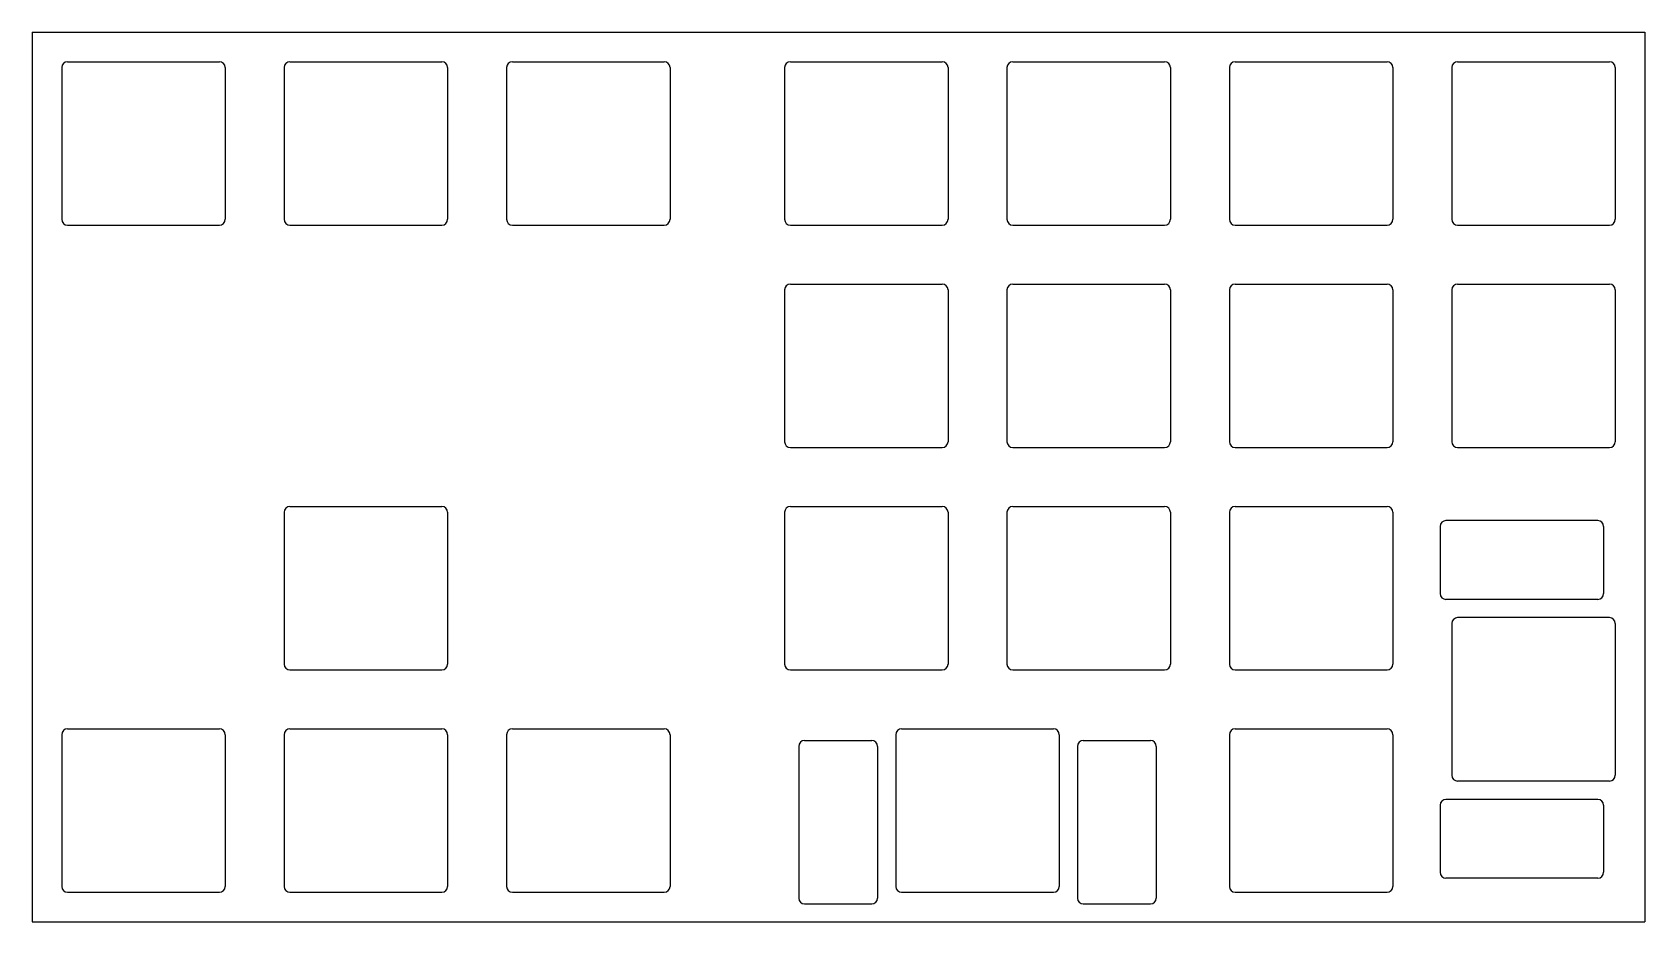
# Model space of a CAD drawing. Header units: millimetres. Extents: x 0 to 138, y -76 to 0.
import ezdxf

# ---------------------------------------------------------------- set-up
doc = ezdxf.new("R2010")
doc.units = ezdxf.units.MM

msp = doc.modelspace()

# ---------------------------------------------------------------- linework, layer by layer
for p, q in [((0, 0), (138.1125, 0)), ((0, 0), (0, -76.2)), ((138.1125, 0), (138.1125, -76.2)), ((3.025, -2.525), (16.025, -2.525)), ((22.075, -2.525), (35.075, -2.525)), ((41.125, -2.525), (54.125, -2.525)), ((64.9375, -2.525), (77.9375, -2.525)), ((83.9875, -2.525), (96.9875, -2.525)), ((103.0375, -2.525), (116.0375, -2.525)), ((122.0875, -2.525), (135.0875, -2.525)), ((2.525, -3.025), (2.525, -16.025)), ((16.525, -3.025), (16.525, -16.025)), ((21.575, -3.025), (21.575, -16.025)), ((35.575, -3.025), (35.575, -16.025)), ((40.625, -3.025), (40.625, -16.025)), ((54.625, -3.025), (54.625, -16.025)), ((64.4375, -3.025), (64.4375, -16.025)), ((78.4375, -3.025), (78.4375, -16.025)), ((83.4875, -3.025), (83.4875, -16.025)), ((97.4875, -3.025), (97.4875, -16.025)), ((102.5375, -3.025), (102.5375, -16.025)), ((116.5375, -3.025), (116.5375, -16.025)), ((121.5875, -3.025), (121.5875, -16.025)), ((135.5875, -3.025), (135.5875, -16.025)), ((3.025, -16.525), (16.025, -16.525)), ((22.075, -16.525), (35.075, -16.525)), ((41.125, -16.525), (54.125, -16.525)), ((64.9375, -16.525), (77.9375, -16.525)), ((83.9875, -16.525), (96.9875, -16.525)), ((103.0375, -16.525), (116.0375, -16.525)), ((122.0875, -16.525), (135.0875, -16.525)), ((64.4375, -22.075), (64.4375, -35.075)), ((64.9375, -21.575), (77.9375, -21.575)), ((78.4375, -22.075), (78.4375, -35.075)), ((83.4875, -22.075), (83.4875, -35.075)), ((83.9875, -21.575), (96.9875, -21.575)), ((97.4875, -22.075), (97.4875, -35.075)), ((102.5375, -22.075), (102.5375, -35.075)), ((103.0375, -21.575), (116.0375, -21.575)), ((116.5375, -22.075), (116.5375, -35.075)), ((121.5875, -22.075), (121.5875, -35.075)), ((122.0875, -21.575), (135.0875, -21.575)), ((135.5875, -22.075), (135.5875, -35.075)), ((64.9375, -35.575), (77.9375, -35.575)), ((83.9875, -35.575), (96.9875, -35.575)), ((103.0375, -35.575), (116.0375, -35.575)), ((122.0875, -35.575), (135.0875, -35.575)), ((21.575, -41.125), (21.575, -54.125)), ((22.075, -40.625), (35.075, -40.625)), ((35.575, -41.125), (35.575, -54.125)), ((64.4375, -41.125), (64.4375, -54.125)), ((64.9375, -40.625), (77.9375, -40.625)), ((78.4375, -41.125), (78.4375, -54.125)), ((83.4875, -41.125), (83.4875, -54.125)), ((83.9875, -40.625), (96.9875, -40.625)), ((97.4875, -41.125), (97.4875, -54.125)), ((102.5375, -41.125), (102.5375, -54.125)), ((103.0375, -40.625), (116.0375, -40.625)), ((116.5375, -41.125), (116.5375, -54.125)), ((120.5875, -42.337), (120.5875, -48.087)), ((134.0875, -41.837), (121.0875, -41.837)), ((134.5875, -42.337), (134.5875, -48.087)), ((134.0875, -48.587), (121.0875, -48.587)), ((121.5875, -50.65), (121.5875, -63.65)), ((135.0875, -50.15), (122.0875, -50.15)), ((135.5875, -50.65), (135.5875, -63.65)), ((22.075, -54.625), (35.075, -54.625)), ((64.9375, -54.625), (77.9375, -54.625)), ((83.9875, -54.625), (96.9875, -54.625)), ((103.0375, -54.625), (116.0375, -54.625)), ((2.525, -60.175), (2.525, -73.175)), ((3.025, -59.675), (16.025, -59.675)), ((16.525, -60.175), (16.525, -73.175)), ((21.575, -60.175), (21.575, -73.175)), ((22.075, -59.675), (35.075, -59.675)), ((35.575, -60.175), (35.575, -73.175)), ((40.625, -60.175), (40.625, -73.175)), ((41.125, -59.675), (54.125, -59.675)), ((54.625, -60.175), (54.625, -73.175)), ((66.1495, -60.675), (71.8995, -60.675)), ((73.9625, -60.175), (73.9625, -73.175)), ((74.4625, -59.675), (87.4625, -59.675)), ((87.9625, -60.175), (87.9625, -73.175)), ((90.0255, -60.675), (95.7755, -60.675)), ((102.5375, -60.175), (102.5375, -73.175)), ((103.0375, -59.675), (116.0375, -59.675)), ((116.5375, -60.175), (116.5375, -73.175)), ((65.6495, -61.175), (65.6495, -74.175)), ((72.3995, -61.175), (72.3995, -74.175)), ((89.5255, -61.175), (89.5255, -74.175)), ((96.2755, -61.175), (96.2755, -74.175)), ((135.0875, -64.15), (122.0875, -64.15)), ((120.5875, -66.213), (120.5875, -71.963)), ((134.0875, -65.713), (121.0875, -65.713)), ((134.5875, -66.213), (134.5875, -71.963)), ((134.0875, -72.463), (121.0875, -72.463)), ((3.025, -73.675), (16.025, -73.675)), ((22.075, -73.675), (35.075, -73.675)), ((41.125, -73.675), (54.125, -73.675)), ((74.4625, -73.675), (87.4625, -73.675)), ((103.0375, -73.675), (116.0375, -73.675)), ((66.1495, -74.675), (71.8995, -74.675)), ((90.0255, -74.675), (95.7755, -74.675)), ((0, -76.2), (138.1125, -76.2))]:
    msp.add_line(p, q)
for centre, start, end in [((3.025, -3.025), 90, 180), ((16.025, -3.025), 0, 90), ((22.075, -3.025), 90, 180), ((35.075, -3.025), 0, 90), ((41.125, -3.025), 90, 180), ((54.125, -3.025), 0, 90), ((64.9375, -3.025), 90, 180), ((77.9375, -3.025), 0, 90), ((83.9875, -3.025), 90, 180), ((96.9875, -3.025), 0, 90), ((103.0375, -3.025), 90, 180), ((116.0375, -3.025), 0, 90), ((122.0875, -3.025), 90, 180), ((135.0875, -3.025), 0, 90), ((3.025, -16.025), 180, 270), ((16.025, -16.025), 270, 360), ((22.075, -16.025), 180, 270), ((35.075, -16.025), 270, 360), ((41.125, -16.025), 180, 270), ((54.125, -16.025), 270, 360), ((64.9375, -16.025), 180, 270), ((77.9375, -16.025), 270, 360), ((83.9875, -16.025), 180, 270), ((96.9875, -16.025), 270, 360), ((103.0375, -16.025), 180, 270), ((116.0375, -16.025), 270, 360), ((122.0875, -16.025), 180, 270), ((135.0875, -16.025), 270, 360), ((64.9375, -22.075), 90, 180), ((77.9375, -22.075), 0, 90), ((83.9875, -22.075), 90, 180), ((96.9875, -22.075), 0, 90), ((103.0375, -22.075), 90, 180), ((116.0375, -22.075), 0, 90), ((122.0875, -22.075), 90, 180), ((135.0875, -22.075), 0, 90), ((64.9375, -35.075), 180, 270), ((77.9375, -35.075), 270, 360), ((83.9875, -35.075), 180, 270), ((96.9875, -35.075), 270, 360), ((103.0375, -35.075), 180, 270), ((116.0375, -35.075), 270, 360), ((122.0875, -35.075), 180, 270), ((135.0875, -35.075), 270, 360), ((22.075, -41.125), 90, 180), ((35.075, -41.125), 0, 90), ((64.9375, -41.125), 90, 180), ((77.9375, -41.125), 0, 90), ((83.9875, -41.125), 90, 180), ((96.9875, -41.125), 0, 90), ((103.0375, -41.125), 90, 180), ((116.0375, -41.125), 0, 90), ((121.0875, -42.337), 90, 180), ((134.0875, -42.337), 0, 90), ((121.0875, -48.087), 180, 270), ((134.0875, -48.087), -90, 0), ((122.0875, -50.65), 90, 180), ((135.0875, -50.65), 0, 90), ((22.075, -54.125), 180, 270), ((35.075, -54.125), 270, 360), ((64.9375, -54.125), 180, 270), ((77.9375, -54.125), 270, 360), ((83.9875, -54.125), 180, 270), ((96.9875, -54.125), 270, 360), ((103.0375, -54.125), 180, 270), ((116.0375, -54.125), 270, 360), ((3.025, -60.175), 90, 180), ((16.025, -60.175), 0, 90), ((22.075, -60.175), 90, 180), ((35.075, -60.175), 0, 90), ((41.125, -60.175), 90, 180), ((54.125, -60.175), 0, 90), ((66.1495, -61.175), 90, 180), ((71.8995, -61.175), 0, 90), ((74.4625, -60.175), 90, 180), ((87.4625, -60.175), 0, 90), ((90.0255, -61.175), 90, 180), ((95.7755, -61.175), 0, 90), ((103.0375, -60.175), 90, 180), ((116.0375, -60.175), 0, 90), ((122.0875, -63.65), 180, 270), ((135.0875, -63.65), -90, 0), ((121.0875, -66.213), 90, 180), ((134.0875, -66.213), 0, 90), ((3.025, -73.175), 180, 270), ((16.025, -73.175), 270, 360), ((22.075, -73.175), 180, 270), ((35.075, -73.175), 270, 360), ((41.125, -73.175), 180, 270), ((54.125, -73.175), 270, 360), ((74.4625, -73.175), 180, 270), ((87.4625, -73.175), 270, 360), ((103.0375, -73.175), 180, 270), ((116.0375, -73.175), 270, 360), ((121.0875, -71.963), 180, 270), ((134.0875, -71.963), -90, 0), ((66.1495, -74.175), 180, 270), ((71.8995, -74.175), 270, 360), ((90.0255, -74.175), 180, 270), ((95.7755, -74.175), 270, 360)]:
    msp.add_arc(centre, 0.5, start, end)

doc.saveas('drawing.dxf')
